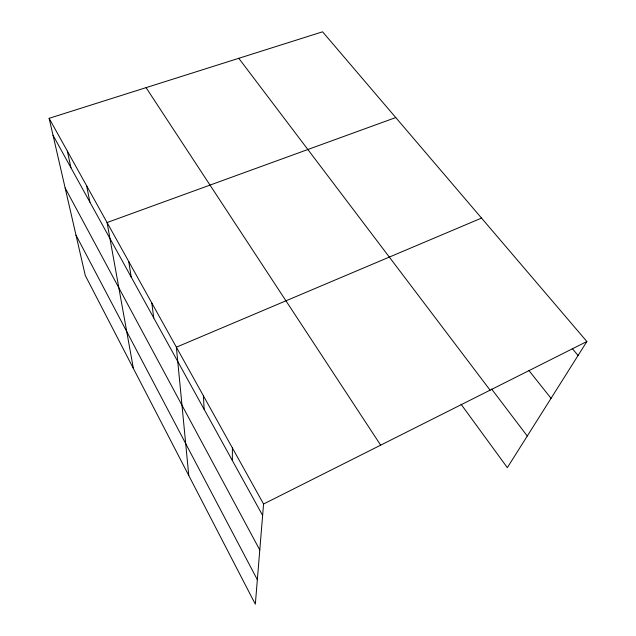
<?xml version="1.0" encoding="UTF-8"?>
<svg xmlns="http://www.w3.org/2000/svg" width="636" height="636" viewBox="0 0 636 636"><rect width="100%" height="100%" fill="white"/><g stroke="black" fill="none" stroke-linecap="round" stroke-linejoin="round"><path stroke-width="0.95" d="M232.347 460.52L232.402 447.967M49.123 118.312L263.566 504.014L255.33 604.2L85.28 275.475L49.123 118.312L322.571 31.8L586.877 341.524L507.337 467.643L461.076 404.265M263.566 504.014L586.877 341.524M481.532 218.076L176.371 347.177L188.781 475.553M395.751 117.549L107.071 222.536L133.393 368.49M572.36 348.671L578.068 355.476M528.858 370.43L551.046 398.335M491.604 389.041L527.268 436.034M238.794 58.305L490.102 390.162M146.065 87.641L380.67 445.16M53.019 135.245L262.628 515.438M65.142 187.938L259.79 549.981M76.01 235.193L257.341 579.722M67.352 151.106L70.954 167.777M86.639 185.784L89.899 202.145M128.75 261.531L131.199 277.05M151.805 302.998L153.753 317.968M203.409 395.815L204.124 409.322"/></g></svg>
